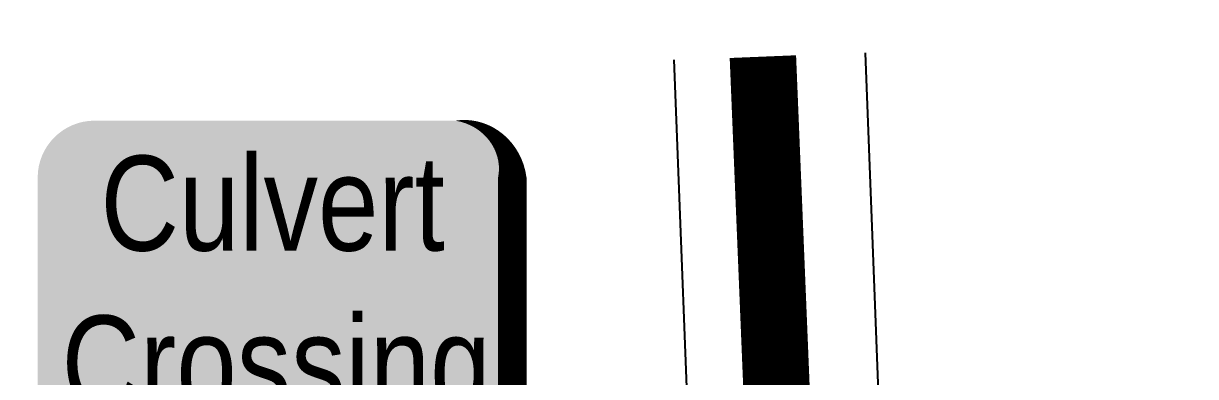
# Model space of a CAD drawing. Extents: x 665644 to 689199, y 5825051 to 5844826.
# Drawn here: x 677047.6 to 677171.1, y 5828994.8 to 5829032 of the extents above; entities that cross this region are included whole.
import ezdxf

# ---------------------------------------------------------------- set-up
doc = ezdxf.new("R2010")
doc.units = 0
doc.header["$LTSCALE"] = 5
for name, color, linetype in [('AS-ROADS', 254, 'Continuous'), ('CG-NOTES', 7, 'Continuous'), ('L-SEC', 7, 'Continuous')]:
    doc.layers.add(name, color=color, linetype=linetype)
doc.styles.add('80', font='ARIALN.TTF', dxfattribs={"height": 10})

# ---------------------------------------------------------------- blocks, each defined once
blk = doc.blocks.new('*U1229')
h = blk.add_hatch(color=254)
edge = h.paths.add_edge_path()
edge.add_line((-19, -20), (19, -20))
edge.add_arc((19, -14), 6, 270, 360)
edge.add_line((25, -14), (25, 12.5))
edge.add_arc((19, 12.5), 6, 0, 90)
edge.add_line((19, 18.5), (-19, 18.5))
edge.add_arc((-19, 12.5), 6, 90, 180)
edge.add_line((-25, 12.5), (-25, -14))
edge.add_arc((-19, -14), 6, 180, 270)
at = {"color": 160, "flags": 128}
blk.add_lwpolyline([(-19, -20, 3, 3, 0), (19, -20, 3, 3, 0.414214), (25, -14, 3, 3, 0), (25, 12.5, 3, 0, 0.414214), (19, 18.5, 0, 0, 0), (-19, 18.5, 0, 0, 0.414214), (-25, 12.5, 0, 0, 0), (-25, -14, 0, 3, 0.414214)], format="xyseb", close=True, dxfattribs=at)
at = {"color": 160, "style": '80'}
blk.add_attdef('ENTER_TEXT_001', (-26.85, -4.92), '', height=10, dxfattribs=at)

msp = doc.modelspace()

# ---------------------------------------------------------------- linework, layer by layer
at = {"layer": 'AS-ROADS', "const_width": 6.999, "flags": 128}
msp.add_lwpolyline([(677125.488, 5829028.486), (677167.576, 5828003.204)], dxfattribs=at)
at = {"layer": 'L-SEC', "flags": 128}
for points in [[(677136.261, 5829028.88), (677140.101, 5828928.964)], [(677120.003, 5828928.231), (677116.154, 5829028.145)]]:
    msp.add_lwpolyline(points, dxfattribs=at)

# ---------------------------------------------------------------- block references
at = {"layer": 'CG-NOTES'}
ref = msp.add_blockref('*U1229', (677074.081, 5829003.238), dxfattribs=dict(at, xscale=1.000119014162687, yscale=1.000119014162687, zscale=1.000119014162687))
ref.add_attrib('ENTER_TEXT_001', 'Culvert', (677055.699, 5829008.042), dxfattribs={"layer": '0', "color": 160, "height": 10.0012, "style": '80'})
ref.add_attrib('ENTER_TEXT_002', 'Crossing', (677051.602, 5828991.196), dxfattribs={"layer": '0', "color": 160, "height": 10.0012, "style": '80'})

doc.saveas('drawing.dxf')
